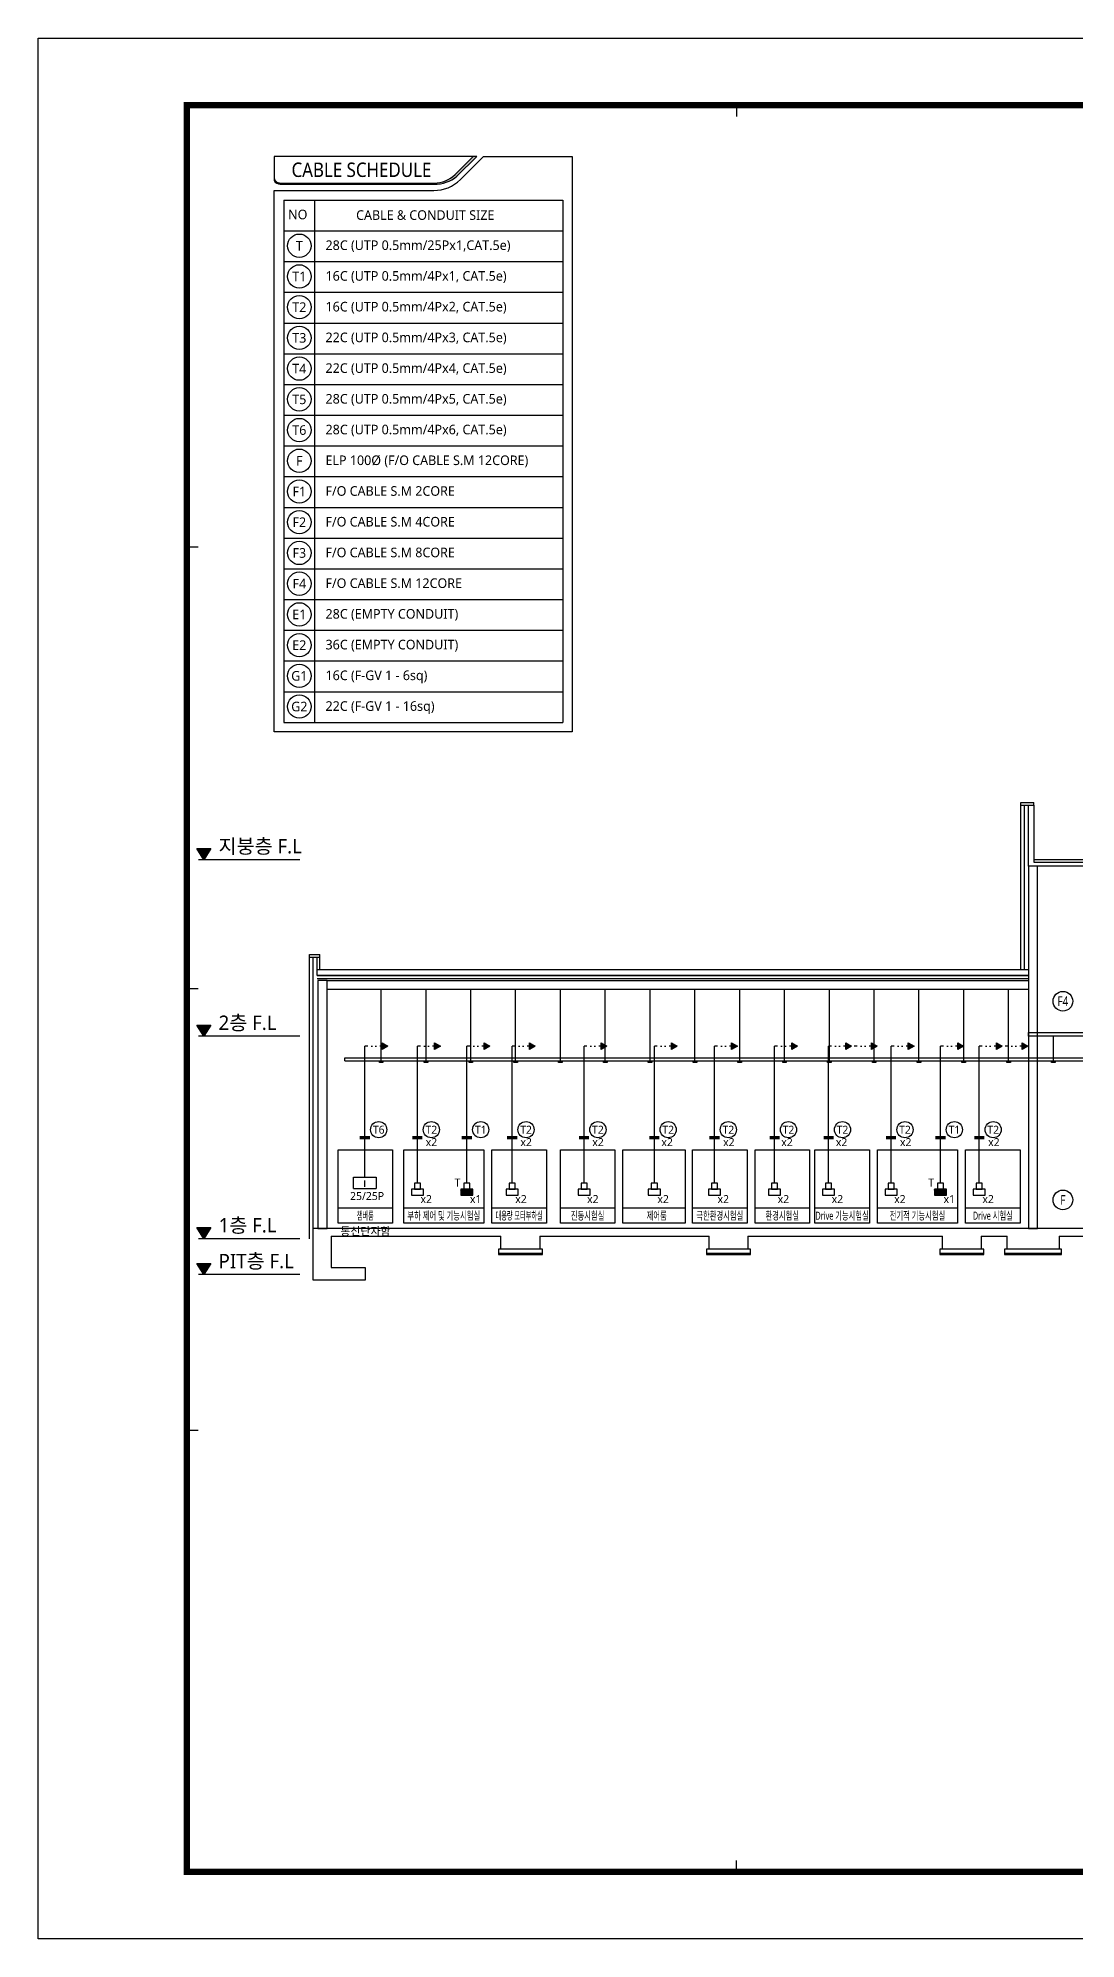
# Model space of a CAD drawing. Header units: millimetres. Extents: x 0 to 84100, y 0 to 59400.
# Drawn here: x 0 to 32426, y 0 to 59400 of the extents above; entities that cross this region are included whole.
import ezdxf
from ezdxf.enums import TextEntityAlignment as Align

# ---------------------------------------------------------------- set-up
doc = ezdxf.new("R2010")
doc.units = ezdxf.units.MM
doc.header["$LTSCALE"] = 1000
doc.linetypes.add('DIVIDE', pattern=[1.25, 0.5, -0.25, 0, -0.25, 0, -0.25])
for name, color, linetype in [('arch', 8, 'Continuous'), ('DIM', 6, 'Continuous'), ('S', 4, 'Continuous'), ('SECT', 2, 'Continuous'), ('SHT', 5, 'Continuous'), ('SYM', 3, 'Continuous'), ('TEXT', 3, 'Continuous'), ('TRAY', 3, 'Continuous')]:
    doc.layers.add(name, color=color, linetype=linetype)
doc.styles.add('GHS', font='malgun.ttf')

# ---------------------------------------------------------------- blocks, each defined once
blk = doc.blocks.new('XR-FORM-ET', base_point=(461, 408))
at = {"layer": 'SHT', "color": 171}
for p, q in [((43650, 114600), (43650, 113900)), ((9300, 87000), (10000, 87000)), ((9300, 59400), (10000, 59400)), ((9300, 31800), (10000, 31800)), ((43650, 4200), (43650, 4900))]:
    blk.add_line(p, q, dxfattribs=at)
at = {"layer": 'SHT'}
blk.add_lwpolyline([(0, 118800), (168200, 118800), (168200, 0), (0, 0)], close=True, dxfattribs=at)
at = {"layer": 'SHT', "const_width": 400}
blk.add_lwpolyline([(9300, 114600), (163900, 114600), (163900, 4200), (9300, 4200)], close=True, dxfattribs=at)
blk = doc.blocks.new('A5')
at = {"layer": 'SYM'}
blk.add_lwpolyline([(0, 0), (0.83, 1.44), (-0.83, 1.44)], close=True, dxfattribs=at)
at = {"color": 6}
blk.add_wipeout([(-0.83, 1.44), (0.83, 1.44), (0, 0)], dxfattribs=at).dxf.layer = 'SYM'
at = {"layer": 'SYM'}
h = blk.add_hatch(color=6, dxfattribs=at)
h.dxf.hatch_style = 1
h.paths.add_polyline_path([(-0.83, 1.44), (0, 0), (0.83, 1.44)])
blk = doc.blocks.new('D24')
at = {"layer": 'SYM'}
for points in [[(-125, 125), (-125, 0), (125, 0), (125, 125)], [(-62.5, 250), (-62.5, 125), (62.5, 125), (62.5, 250)]]:
    blk.add_lwpolyline(points, close=True, dxfattribs=at)

msp = doc.modelspace()

# ---------------------------------------------------------------- hatches: boundary and pattern name
at = {"layer": 'SECT', "ltscale": 2}
for points in [[(5398, 34074), (4961, 34074), (5179, 33724)], [(5398, 28556), (4961, 28556), (5179, 28206)], [(5398, 22228), (4961, 22228), (5179, 21878)], [(5398, 21109), (4961, 21109), (5179, 20759)]]:
    msp.add_hatch(color=2, dxfattribs=at).paths.add_polyline_path(points)
at = {"layer": 'SYM'}
msp.add_hatch(color=256, dxfattribs=at).paths.add_polyline_path([(7375, 55059, 0.414214), (7567, 54867), (12375, 54867, 0.195367), (13032, 55139), (13593, 55700), (13706, 55700), (13088, 55083, -0.190352), (12375, 54835), (7567, 54835, -0.263053), (7375, 54943), (7375, 55059)])
h = msp.add_hatch(dxfattribs=at)
h.set_pattern_fill('ANSI31', color=256, scale=83.563378, style=0)
h.set_pattern_definition([(45, (-116518.7, 293309.768), (-7.3860289, 7.3860289), [])])
h.paths.add_polyline_path([(13208, 23241), (13208, 23429), (13302, 23429), (13490, 23429), (13584, 23429), (13584, 23241)])
h = msp.add_hatch(dxfattribs=at)
h.set_pattern_fill('ANSI31', color=256, scale=83.563378, style=0)
h.set_pattern_definition([(45, (-101721.549, 293309.768), (-7.3860289, 7.3860289), [])])
h.paths.add_polyline_path([(28005, 23241), (28005, 23429), (28099, 23429), (28287, 23429), (28381, 23429), (28381, 23241)])

# ---------------------------------------------------------------- linework, layer by layer
at = {"layer": 'arch'}
for p, q in [((30702, 35507), (31107, 35507)), ((30702, 35426), (31107, 35426)), ((31107, 35426), (31107, 35507)), ((61092, 33724), (31107, 33724)), ((8481, 30760), (8806, 30760)), ((8481, 30679), (8806, 30679)), ((8724, 30290), (30945, 30290)), ((8724, 30111), (30945, 30111)), ((8724, 30010), (30945, 30010)), ((61384, 22203), (8595, 22203)), ((8595, 20581), (8595, 22203)), ((9162, 21959), (14462, 21959)), ((9162, 21959), (9162, 20987)), ((14381, 21432), (15759, 21432)), ((20881, 21432), (22259, 21432)), ((28171, 21432), (29549, 21432)), ((30195, 21432), (31978, 21432)), ((9162, 20987), (10216, 20987)), ((10216, 20987), (10216, 20581)), ((10216, 20581), (8595, 20581))]:
    msp.add_line(p, q, dxfattribs=at)
at = {"layer": 'arch', "const_width": 8.11}
for points in [[(30702, 35345), (30702, 35507), (31107, 35507), (31107, 35345)], [(8481, 30598), (8481, 30760), (8806, 30760), (8806, 30598)]]:
    msp.add_lwpolyline(points, dxfattribs=at)
at = {"layer": 'arch', "flags": 128}
for points in [[(30702, 30290), (30702, 35507)], [(30815, 30290), (30815, 35426)], [(8481, 21878), (8481, 30760)], [(8595, 22040), (8595, 30679)], [(30945, 30111), (8724, 30111), (8724, 30679)], [(8806, 30290), (8806, 30760)]]:
    msp.add_lwpolyline(points, dxfattribs=at)
at = {"layer": 'arch'}
for points in [[(61254, 33521), (30945, 33521), (30945, 35426), (31107, 35426), (31107, 33643), (61092, 33643), (61092, 35426), (61254, 35426)], [(30945, 22203), (31228, 22203), (31228, 33521), (30945, 33521)], [(8745, 22203), (9028, 22203), (9028, 29949), (8745, 29949)], [(30945, 29665), (9028, 29665), (9028, 29949), (30945, 29949)], [(61234, 28206), (30945, 28206), (30945, 28328), (61234, 28328)]]:
    msp.add_lwpolyline(points, close=True, dxfattribs=at)
for points in [[(14462, 21554), (14381, 21554), (14381, 21384), (15759, 21384), (15759, 21554), (15678, 21554)], [(15678, 21959), (15678, 21554), (14462, 21554), (14462, 21959)], [(15678, 21959), (20962, 21959)], [(20962, 21554), (20881, 21554), (20881, 21384), (22259, 21384), (22259, 21554), (22178, 21554)], [(22178, 21959), (22178, 21554), (20962, 21554), (20962, 21959)], [(22178, 21959), (28252, 21959)], [(28252, 21554), (28171, 21554), (28171, 21384), (29549, 21384), (29549, 21554), (29468, 21554)], [(29468, 21959), (29468, 21554), (28252, 21554), (28252, 21959)], [(29468, 21959), (30276, 21959)], [(30276, 21554), (30195, 21554), (30195, 21384), (31978, 21384), (31978, 21554), (31897, 21554)], [(31897, 21959), (31897, 21554), (30276, 21554), (30276, 21959)], [(31897, 21959), (61084, 21959), (61084, 20759)]]:
    msp.add_lwpolyline(points, dxfattribs=at)
at = {"layer": 'DIM', "color": 6}
for p, q in [((7675, 54335), (7675, 38015)), ((8635, 54335), (8635, 38015)), ((16392, 54335), (16392, 38015)), ((7675, 53375), (16392, 53375)), ((7675, 52415), (16392, 52415)), ((7675, 51455), (16392, 51455)), ((7675, 50495), (16392, 50495)), ((7675, 49535), (16392, 49535)), ((7675, 49535), (16392, 49535)), ((7675, 49535), (16392, 49535)), ((7675, 49535), (16392, 49535)), ((7675, 48575), (16392, 48575)), ((7675, 48575), (16392, 48575)), ((7675, 48575), (16392, 48575)), ((7675, 48575), (16392, 48575)), ((7675, 47615), (16392, 47615)), ((7675, 47615), (16392, 47615)), ((7675, 47615), (16392, 47615)), ((7675, 47615), (16392, 47615)), ((7675, 46655), (16392, 46655)), ((7675, 46655), (16392, 46655)), ((7675, 46655), (16392, 46655)), ((7675, 46655), (16392, 46655)), ((7675, 46655), (16392, 46655)), ((7675, 46655), (16392, 46655)), ((7675, 46655), (16392, 46655)), ((7675, 46655), (16392, 46655)), ((7675, 46655), (16392, 46655)), ((7675, 46655), (16392, 46655)), ((7675, 46655), (16392, 46655)), ((7675, 46655), (16392, 46655)), ((7675, 46655), (16392, 46655)), ((7675, 46655), (16392, 46655)), ((7675, 45695), (16392, 45695)), ((7675, 45695), (16392, 45695)), ((7675, 45695), (16392, 45695)), ((7675, 45695), (16392, 45695)), ((7675, 45695), (16392, 45695)), ((7675, 45695), (16392, 45695)), ((7675, 45695), (16392, 45695)), ((7675, 45695), (16392, 45695)), ((7675, 45695), (16392, 45695)), ((7675, 45695), (16392, 45695)), ((7675, 44735), (16392, 44735)), ((7675, 44735), (16392, 44735)), ((7675, 44735), (16392, 44735)), ((7675, 44735), (16392, 44735)), ((7675, 44735), (16392, 44735)), ((7675, 44735), (16392, 44735)), ((7675, 44735), (16392, 44735)), ((7675, 44735), (16392, 44735)), ((7675, 44735), (16392, 44735)), ((7675, 44735), (16392, 44735)), ((7675, 44735), (16392, 44735)), ((7675, 44735), (16392, 44735)), ((7675, 44735), (16392, 44735)), ((7675, 44735), (16392, 44735)), ((7675, 44735), (16392, 44735)), ((7675, 44735), (16392, 44735)), ((7675, 44735), (16392, 44735)), ((7675, 44735), (16392, 44735)), ((7675, 44735), (16392, 44735)), ((7675, 44735), (16392, 44735)), ((7675, 43775), (16392, 43775)), ((7675, 43775), (16392, 43775)), ((7675, 43775), (16392, 43775)), ((7675, 43775), (16392, 43775)), ((7675, 43775), (16392, 43775)), ((7675, 43775), (16392, 43775)), ((7675, 43775), (16392, 43775)), ((7675, 43775), (16392, 43775)), ((7675, 43775), (16392, 43775)), ((7675, 43775), (16392, 43775)), ((7675, 43775), (16392, 43775)), ((7675, 43775), (16392, 43775)), ((7675, 43775), (16392, 43775)), ((7675, 43775), (16392, 43775)), ((7675, 43775), (16392, 43775)), ((7675, 43775), (16392, 43775)), ((7675, 43775), (16392, 43775)), ((7675, 43775), (16392, 43775)), ((7675, 43775), (16392, 43775)), ((7675, 43775), (16392, 43775)), ((7675, 42815), (16392, 42815)), ((7675, 42815), (16392, 42815)), ((7675, 42815), (16392, 42815)), ((7675, 42815), (16392, 42815)), ((7675, 42815), (16392, 42815)), ((7675, 42815), (16392, 42815)), ((7675, 42815), (16392, 42815)), ((7675, 42815), (16392, 42815)), ((7675, 42815), (16392, 42815)), ((7675, 42815), (16392, 42815)), ((7675, 42815), (16392, 42815)), ((7675, 42815), (16392, 42815)), ((7675, 42815), (16392, 42815)), ((7675, 42815), (16392, 42815)), ((7675, 42815), (16392, 42815)), ((7675, 42815), (16392, 42815)), ((7675, 42815), (16392, 42815)), ((7675, 42815), (16392, 42815)), ((7675, 42815), (16392, 42815)), ((7675, 42815), (16392, 42815)), ((7675, 41855), (16392, 41855)), ((7675, 41855), (16392, 41855)), ((7675, 41855), (16392, 41855)), ((7675, 41855), (16392, 41855)), ((7675, 41855), (16392, 41855)), ((7675, 41855), (16392, 41855)), ((7675, 41855), (16392, 41855)), ((7675, 41855), (16392, 41855)), ((7675, 41855), (16392, 41855)), ((7675, 41855), (16392, 41855)), ((7675, 41855), (16392, 41855)), ((7675, 41855), (16392, 41855)), ((7675, 41855), (16392, 41855)), ((7675, 41855), (16392, 41855)), ((7675, 41855), (16392, 41855)), ((7675, 41855), (16392, 41855)), ((7675, 41855), (16392, 41855)), ((7675, 41855), (16392, 41855)), ((7675, 41855), (16392, 41855)), ((7675, 41855), (16392, 41855)), ((7675, 40895), (16392, 40895)), ((7675, 40895), (16392, 40895)), ((7675, 40895), (16392, 40895)), ((7675, 40895), (16392, 40895)), ((7675, 40895), (16392, 40895)), ((7675, 40895), (16392, 40895)), ((7675, 40895), (16392, 40895)), ((7675, 40895), (16392, 40895)), ((7675, 40895), (16392, 40895)), ((7675, 40895), (16392, 40895)), ((7675, 39935), (16392, 39935)), ((7675, 39935), (16392, 39935)), ((7675, 39935), (16392, 39935)), ((7675, 39935), (16392, 39935)), ((7675, 39935), (16392, 39935)), ((7675, 39935), (16392, 39935)), ((7675, 39935), (16392, 39935)), ((7675, 39935), (16392, 39935)), ((7675, 39935), (16392, 39935)), ((7675, 39935), (16392, 39935)), ((7675, 38975), (16392, 38975)), ((7675, 38975), (16392, 38975)), ((7675, 38975), (16392, 38975)), ((7675, 38975), (16392, 38975)), ((7675, 38975), (16392, 38975)), ((7675, 38975), (16392, 38975)), ((7675, 38975), (16392, 38975)), ((7675, 38975), (16392, 38975)), ((7675, 38975), (16392, 38975)), ((7675, 38975), (16392, 38975)), ((7675, 38015), (16392, 38015)), ((7675, 38015), (16392, 38015)), ((7675, 38015), (16392, 38015)), ((7675, 38015), (16392, 38015)), ((7675, 38015), (16392, 38015)), ((7675, 38015), (16392, 38015)), ((7675, 38015), (16392, 38015)), ((7675, 38015), (16392, 38015)), ((7675, 38015), (16392, 38015)), ((7675, 38015), (16392, 38015)), ((7675, 38015), (16392, 38015))]:
    msp.add_line(p, q, dxfattribs=at)
msp.add_lwpolyline([(7675, 54335), (16392, 54335), (16392, 38015)], dxfattribs=at)
for centre in [(8163, 52910), (8163, 51950), (8163, 50990), (8163, 50030), (8163, 49070), (8163, 48110), (8163, 47150), (8163, 46190), (8163, 45230), (8163, 44270), (8163, 43310), (8163, 42350), (8163, 41390), (8163, 40430), (8163, 39470), (8163, 38510)]:
    msp.add_circle(centre, 365, dxfattribs=at)
at = {"layer": 'S', "ltscale": 0.5}
for p, q in [((10210, 23801), (10210, 27895)), ((11853, 23617), (11853, 27895)), ((13396, 23617), (13396, 27895)), ((14812, 23617), (14812, 27895)), ((17058, 23617), (17058, 27895)), ((19254, 23617), (19254, 27895)), ((21132, 23617), (21132, 27895)), ((23010, 23617), (23010, 27895)), ((24697, 23617), (24697, 27895)), ((26650, 23617), (26650, 27895)), ((28193, 23617), (28193, 27895)), ((29406, 23617), (29406, 27895))]:
    msp.add_line(p, q, dxfattribs=at)
at = {"layer": 'SECT', "color": 2, "ltscale": 2}
for p, q in [((4961, 34074), (5398, 34074)), ((5179, 33724), (4961, 34074)), ((5398, 34074), (5179, 33724)), ((8181, 33724), (5011, 33724)), ((4961, 28556), (5398, 28556)), ((5179, 28206), (4961, 28556)), ((5398, 28556), (5179, 28206)), ((8181, 28206), (5011, 28206)), ((4961, 22228), (5398, 22228)), ((5179, 21878), (4961, 22228)), ((5398, 22228), (5179, 21878)), ((8181, 21878), (5011, 21878)), ((4961, 21109), (5398, 21109)), ((5179, 20759), (4961, 21109)), ((5398, 21109), (5179, 20759)), ((8181, 20759), (5011, 20759))]:
    msp.add_line(p, q, dxfattribs=at)
at = {"layer": 'SYM'}
for p, q in [((9859, 23801), (10559, 23801)), ((9859, 23451), (9859, 23801)), ((10559, 23801), (10559, 23451)), ((9859, 23451), (10559, 23451)), ((10209, 23502), (10209, 23699))]:
    msp.add_line(p, q, dxfattribs=at)
for points in [[(7375, 55059, 0.414214), (7567, 54867), (12375, 54867, 0.195367), (13032, 55139), (13593, 55700)], [(7375, 55059, 0.414214), (7567, 54867), (12375, 54867, 0.195367), (13032, 55139), (13593, 55700)], [(13593, 55700), (7375, 55700), (7375, 55059, 0.414214), (7567, 54867), (12375, 54867, 0.195367), (13032, 55139), (13593, 55700)], [(7375, 55059), (7375, 54943, 0.263053), (7567, 54835), (12375, 54835, 0.190352), (13088, 55083)]]:
    msp.add_lwpolyline(points, format="xyb", dxfattribs=at)
for points in [[(13195, 54975), (13920, 55700), (16692, 55700), (16692, 37715), (7375, 37715), (7375, 54635), (12361, 54635)], [(13088, 55083), (13706, 55700), (13593, 55700)]]:
    msp.add_lwpolyline(points, dxfattribs=at)
at = {"layer": 'SYM', "color": 6}
for points in [[(33175, 28906, 136, 136, 0), (32979, 28906, 0, 0, 0), (31794, 28906, 0, 0, 0)], [(10052, 25035, 105, 105, 0), (10368, 25035, 0, 0, 0), (10919, 25035, 0, 0, 0)], [(11695, 25035, 105, 105, 0), (12011, 25035, 0, 0, 0), (12562, 25035, 0, 0, 0)], [(13238, 25035, 105, 105, 0), (13554, 25035, 0, 0, 0), (14105, 25035, 0, 0, 0)], [(14654, 25035, 105, 105, 0), (14970, 25035, 0, 0, 0), (15522, 25035, 0, 0, 0)], [(16900, 25035, 105, 105, 0), (17216, 25035, 0, 0, 0), (17767, 25035, 0, 0, 0)], [(19096, 25035, 105, 105, 0), (19411, 25035, 0, 0, 0), (19963, 25035, 0, 0, 0)], [(20975, 25035, 105, 105, 0), (21290, 25035, 0, 0, 0), (21842, 25035, 0, 0, 0)], [(22852, 25035, 105, 105, 0), (23168, 25035, 0, 0, 0), (23719, 25035, 0, 0, 0)], [(24539, 25035, 105, 105, 0), (24855, 25035, 0, 0, 0), (25406, 25035, 0, 0, 0)], [(26492, 25035, 105, 105, 0), (26808, 25035, 0, 0, 0), (27359, 25035, 0, 0, 0)], [(28035, 25035, 105, 105, 0), (28351, 25035, 0, 0, 0), (28903, 25035, 0, 0, 0)], [(29248, 25035, 105, 105, 0), (29564, 25035, 0, 0, 0), (30115, 25035, 0, 0, 0)], [(33074, 22696, 136, 136, 0), (32733, 22696, 0, 0, 0), (31833, 22696, 0, 0, 0)]]:
    msp.add_lwpolyline(points, format="xyseb", dxfattribs=at)
for points in [[(9372, 24657), (11075, 24657), (11075, 22372), (9372, 22372)], [(11423, 24657), (13929, 24657), (13929, 22372), (11423, 22372)], [(14179, 24657), (15882, 24657), (15882, 22372), (14179, 22372)], [(16318, 24657), (18021, 24657), (18021, 22372), (16318, 22372)], [(18271, 24657), (20222, 24657), (20222, 22372), (18271, 22372)], [(20447, 24657), (22150, 24657), (22150, 22372), (20447, 22372)], [(22400, 24657), (24103, 24657), (24103, 22372), (22400, 22372)], [(24268, 24657), (25971, 24657), (25971, 22372), (24268, 22372)], [(26221, 24657), (28727, 24657), (28727, 22372), (26221, 22372)], [(28977, 24657), (30679, 24657), (30679, 22372), (28977, 22372)], [(9372, 22846), (11075, 22846), (11075, 22372), (9372, 22372)], [(11423, 22846), (13929, 22846), (13929, 22372), (11423, 22372)], [(14179, 22846), (15882, 22846), (15882, 22372), (14179, 22372)], [(16318, 22846), (18021, 22846), (18021, 22372), (16318, 22372)], [(18271, 22846), (20222, 22846), (20222, 22372), (18271, 22372)], [(20447, 22846), (22150, 22846), (22150, 22372), (20447, 22372)], [(22400, 22846), (24103, 22846), (24103, 22372), (22400, 22372)], [(24268, 22846), (25971, 22846), (25971, 22372), (24268, 22372)], [(26221, 22846), (28727, 22846), (28727, 22372), (26221, 22372)], [(28977, 22846), (30679, 22846), (30679, 22372), (28977, 22372)]]:
    msp.add_lwpolyline(points, close=True, dxfattribs=at)
for centre, radius in [((32017, 29303), 307), ((10643, 25288), 253), ((12287, 25288), 253), ((13830, 25288), 253), ((15246, 25288), 253), ((17491, 25288), 253), ((19687, 25288), 253), ((21566, 25288), 253), ((23444, 25288), 253), ((25131, 25288), 253), ((27084, 25288), 253), ((28627, 25288), 253), ((29840, 25288), 253), ((32017, 23093), 307)]:
    msp.add_circle(centre, radius, dxfattribs=at)
at = {"layer": 'SYM'}
msp.add_arc((12368, 55812), 1176, 269.64948, 314.64948, dxfattribs=at)
at = {"layer": 'TRAY', "color": 6}
msp.add_line((9586, 27442), (9586, 27535), dxfattribs=at)
for points in [[(10721, 27386), (10721, 29665)], [(12121, 27386), (12121, 29665)], [(13521, 27386), (13521, 29665)], [(14921, 27386), (14921, 29665)], [(16321, 27386), (16321, 29665)], [(17721, 27386), (17721, 29665)], [(19121, 27386), (19121, 29665)], [(20521, 27386), (20521, 29665)], [(21921, 27386), (21921, 29665)], [(23321, 27386), (23321, 29665)], [(24721, 27386), (24721, 29665)], [(26121, 27386), (26121, 29665)], [(28921, 27386), (28921, 29665)], [(28921, 27386), (28921, 29665)], [(30321, 27386), (30321, 29665)], [(31721, 27386), (31721, 28206)], [(9586, 27535), (32801, 27535)], [(9586, 27442), (32801, 27442)], [(10777, 27442), (10777, 27386), (10665, 27386), (10665, 27442)], [(12177, 27442), (12177, 27386), (12065, 27386), (12065, 27442)], [(13577, 27442), (13577, 27386), (13465, 27386), (13465, 27442)], [(14977, 27442), (14977, 27386), (14865, 27386), (14865, 27442)], [(16377, 27442), (16377, 27386), (16265, 27386), (16265, 27442)], [(17777, 27442), (17777, 27386), (17665, 27386), (17665, 27442)], [(19177, 27442), (19177, 27386), (19065, 27386), (19065, 27442)], [(20577, 27442), (20577, 27386), (20465, 27386), (20465, 27442)], [(21977, 27442), (21977, 27386), (21865, 27386), (21865, 27442)], [(23377, 27442), (23377, 27386), (23265, 27386), (23265, 27442)], [(24777, 27442), (24777, 27386), (24665, 27386), (24665, 27442)], [(26177, 27442), (26177, 27386), (26065, 27386), (26065, 27442)], [(27577, 27442), (27577, 27386), (27465, 27386), (27465, 27442)], [(28977, 27442), (28977, 27386), (28865, 27386), (28865, 27442)], [(28977, 27442), (28977, 27386), (28865, 27386), (28865, 27442)], [(30377, 27442), (30377, 27386), (30265, 27386), (30265, 27442)], [(30377, 27442), (30377, 27386), (30265, 27386), (30265, 27442)], [(31777, 27442), (31777, 27386), (31665, 27386), (31665, 27442)]]:
    msp.add_lwpolyline(points, dxfattribs=at)

# ---------------------------------------------------------------- block references
at = {"layer": 'S', "xscale": 0.5, "yscale": 0.5, "zscale": 0.5}
msp.add_blockref('XR-FORM-ET', (231, 204), dxfattribs=at)
at = {"layer": 'SYM', "xscale": 1.50414089704351, "yscale": 1.50414089704351, "zscale": 1.50414089704351}
for p in [(11853, 23241), (11853, 23241), (13396, 23241), (13396, 23241), (14812, 23241), (14812, 23241), (17058, 23241), (17058, 23241), (19254, 23241), (19254, 23241), (21132, 23241), (21132, 23241), (23010, 23241), (23010, 23241), (24697, 23241), (24697, 23241), (26650, 23241), (26650, 23241), (28193, 23241), (28193, 23241), (29406, 23241), (29406, 23241)]:
    msp.add_blockref('D24', p, dxfattribs=at)

# ---------------------------------------------------------------- texts
at = {"layer": 'SECT', "color": 2, "ltscale": 2, "style": 'GHS'}
for s, p in [('지붕층 F.L', (5640, 33923)), ('2층 F.L', (5640, 28406)), ('1층 F.L', (5640, 22078)), ('PIT층 F.L', (5640, 20959))]:
    msp.add_text(s, height=448, dxfattribs=at).set_placement(p)
at = {"layer": 'SYM', "style": 'GHS'}
for s, p in [('NO', (7814, 53736)), ('CABLE & CONDUIT SIZE', (9937, 53718)), ('28C (UTP 0.5mm/25Px1,CAT.5e)', (8981, 52776)), ('16C (UTP 0.5mm/4Px1, CAT.5e)', (8981, 51816)), ('16C (UTP 0.5mm/4Px2, CAT.5e)', (8981, 50856)), ('22C (UTP 0.5mm/4Px3, CAT.5e)', (8981, 49896)), ('22C (UTP 0.5mm/4Px4, CAT.5e)', (8981, 48936)), ('28C (UTP 0.5mm/4Px5, CAT.5e)', (8981, 47976)), ('28C (UTP 0.5mm/4Px6, CAT.5e)', (8981, 47016)), ('ELP 100Ø (F/O CABLE S.M 12CORE)', (8981, 46056)), ('F/O CABLE S.M 2CORE', (8981, 45096)), ('F/O CABLE S.M 4CORE', (8981, 44136)), ('F/O CABLE S.M 8CORE', (8981, 43176)), ('F/O CABLE S.M 12CORE', (8981, 42216)), ('28C (EMPTY CONDUIT)', (8981, 41256)), ('36C (EMPTY CONDUIT)', (8981, 40296)), ('16C (F-GV 1 - 6sq)', (8981, 39336)), ('22C (F-GV 1 - 16sq)', (8981, 38376))]:
    msp.add_text(s, height=300, dxfattribs=at).set_placement(p)
for s, height, p in [('T', 300, (8163, 52910)), ('T1', 300, (8163, 51950)), ('T2', 300, (8163, 50990)), ('T3', 300, (8163, 50030)), ('T4', 300, (8163, 49070)), ('T5', 300, (8163, 48110)), ('T6', 300, (8163, 47150)), ('F', 300, (8163, 46190)), ('F1', 300, (8163, 45230)), ('F2', 300, (8163, 44270)), ('F3', 300, (8163, 43310)), ('F4', 300, (8163, 42350)), ('E1', 300, (8163, 41390)), ('E2', 300, (8163, 40430)), ('G1', 300, (8163, 39470)), ('G2', 300, (8163, 38510)), ('x2', 250, (12290, 24899)), ('x2', 250, (15250, 24899)), ('x2', 250, (17495, 24899)), ('x2', 250, (19653, 24899)), ('x2', 250, (21582, 24899)), ('x2', 250, (23398, 24899)), ('x2', 250, (25104, 24899)), ('x2', 250, (27106, 24899)), ('x2', 250, (29862, 24899)), ('T', 250, (13107, 23638)), ('T', 250, (27905, 23638)), ('25/25P', 250, (10280, 23215)), ('x2', 250, (12128, 23120)), ('x1', 250, (13672, 23120)), ('x2', 250, (15088, 23120)), ('x2', 250, (17333, 23120)), ('x2', 250, (19529, 23120)), ('x2', 250, (21408, 23120)), ('x2', 250, (23286, 23120)), ('x2', 250, (24973, 23120)), ('x2', 250, (26926, 23120)), ('x1', 250, (28469, 23120)), ('x2', 250, (29682, 23120)), ('통신단자함', 250, (10228, 22115))]:
    msp.add_text(s, height=height, dxfattribs=at).set_placement(p, align=Align.MIDDLE_CENTER)
at = {"layer": 'SYM', "style": 'GHS', "width": 0.8}
for s, p in [('F4', (32017, 29303)), ('F', (32017, 23093))]:
    msp.add_text(s, height=300, dxfattribs=at).set_placement(p, align=Align.MIDDLE)
at = {"layer": 'SYM', "style": 'GHS'}
for s, p in [('T6', (10643, 25288)), ('T2', (12287, 25288)), ('T1', (13830, 25288)), ('T2', (15246, 25288)), ('T2', (17491, 25288)), ('T2', (19687, 25288)), ('T2', (21566, 25288)), ('T2', (23444, 25288)), ('T2', (25131, 25288)), ('T2', (27084, 25288)), ('T1', (28627, 25288)), ('T2', (29840, 25288))]:
    msp.add_text(s, height=250, dxfattribs=at).set_placement(p, align=Align.MIDDLE)
for s, width, p in [('챔버룸', 0.55, (10223, 22600)), ('부하 제어 및 기능시험실', 0.65, (12676, 22600)), ('대용량 모터부하실', 0.55, (15031, 22600)), ('진동시험실', 0.65, (17170, 22600)), ('제어룸', 0.65, (19327, 22600)), ('극한환경시험실', 0.65, (21298, 22600)), ('환경시험실', 0.65, (23251, 22600)), ('Drive 기능시험실', 0.65, (25119, 22600)), ('전기적 기능시험실', 0.65, (27474, 22600)), ('Drive 시험실', 0.65, (29828, 22600))]:
    msp.add_text(s, height=250, dxfattribs=dict(at, width=width)).set_placement(p, align=Align.MIDDLE_CENTER)
at = {"layer": 'TEXT', "style": 'GHS', "width": 0.9}
msp.add_text('CABLE SCHEDULE', height=450, dxfattribs=at).set_placement((10103, 55283), align=Align.MIDDLE_CENTER)

# ---------------------------------------------------------------- next in the draw order: block references
at = {"layer": 'S', "ltscale": 2, "xscale": -125.345066659882, "yscale": 125.345066659882, "zscale": 125.345066659882}
for p, rotation in [((10927, 27895), 89.99999999999993), ((12571, 27895), 89.99999999999993), ((14114, 27895), 89.99999999999977), ((15530, 27895), 89.99999999999993), ((17775, 27895), 89.99999999999993), ((19971, 27895), 89.99999999999993), ((21850, 27895), 89.99999999999993), ((23728, 27895), 89.99999999999993), ((26218, 27895), 89.99999999999993), ((27368, 27895), 89.99999999999984), ((28911, 27895), 89.99999999999984), ((30927, 27895), 89.99999999999984)]:
    msp.add_blockref('A5', p, dxfattribs=dict(at, rotation=rotation))

# ---------------------------------------------------------------- next in the draw order: linework, layer by layer
at = {"layer": 'S', "linetype": 'DIVIDE', "ltscale": 0.5}
for p, q in [((10927, 27895), (10210, 27895)), ((12571, 27895), (11853, 27895)), ((14114, 27895), (13396, 27895)), ((15530, 27895), (14812, 27895)), ((17775, 27895), (17058, 27895)), ((19971, 27895), (19254, 27895)), ((21850, 27895), (21132, 27895)), ((23728, 27895), (23010, 27895)), ((26218, 27895), (25500, 27895)), ((27368, 27895), (26650, 27895)), ((28911, 27895), (28193, 27895)), ((30927, 27895), (30209, 27895))]:
    msp.add_line(p, q, dxfattribs=at)
at = {"layer": 'TRAY', "color": 6}
msp.add_lwpolyline([(27521, 27386), (27521, 29665)], dxfattribs=at)

# ---------------------------------------------------------------- next in the draw order: block references
at = {"layer": 'S', "ltscale": 2, "xscale": -125.345066659882, "yscale": 125.345066659882, "zscale": 125.345066659882}
for p, rotation in [((25415, 27895), 89.99999999999993), ((30124, 27895), 89.99999999999984)]:
    msp.add_blockref('A5', p, dxfattribs=dict(at, rotation=rotation))

# ---------------------------------------------------------------- next in the draw order: linework, layer by layer
at = {"layer": 'S', "linetype": 'DIVIDE', "ltscale": 0.5}
for p, q in [((25415, 27895), (24697, 27895)), ((30124, 27895), (29406, 27895))]:
    msp.add_line(p, q, dxfattribs=at)
at = {"layer": 'TRAY', "color": 6}
msp.add_lwpolyline([(30321, 27386), (30321, 29665)], dxfattribs=at)

doc.saveas('drawing.dxf')
